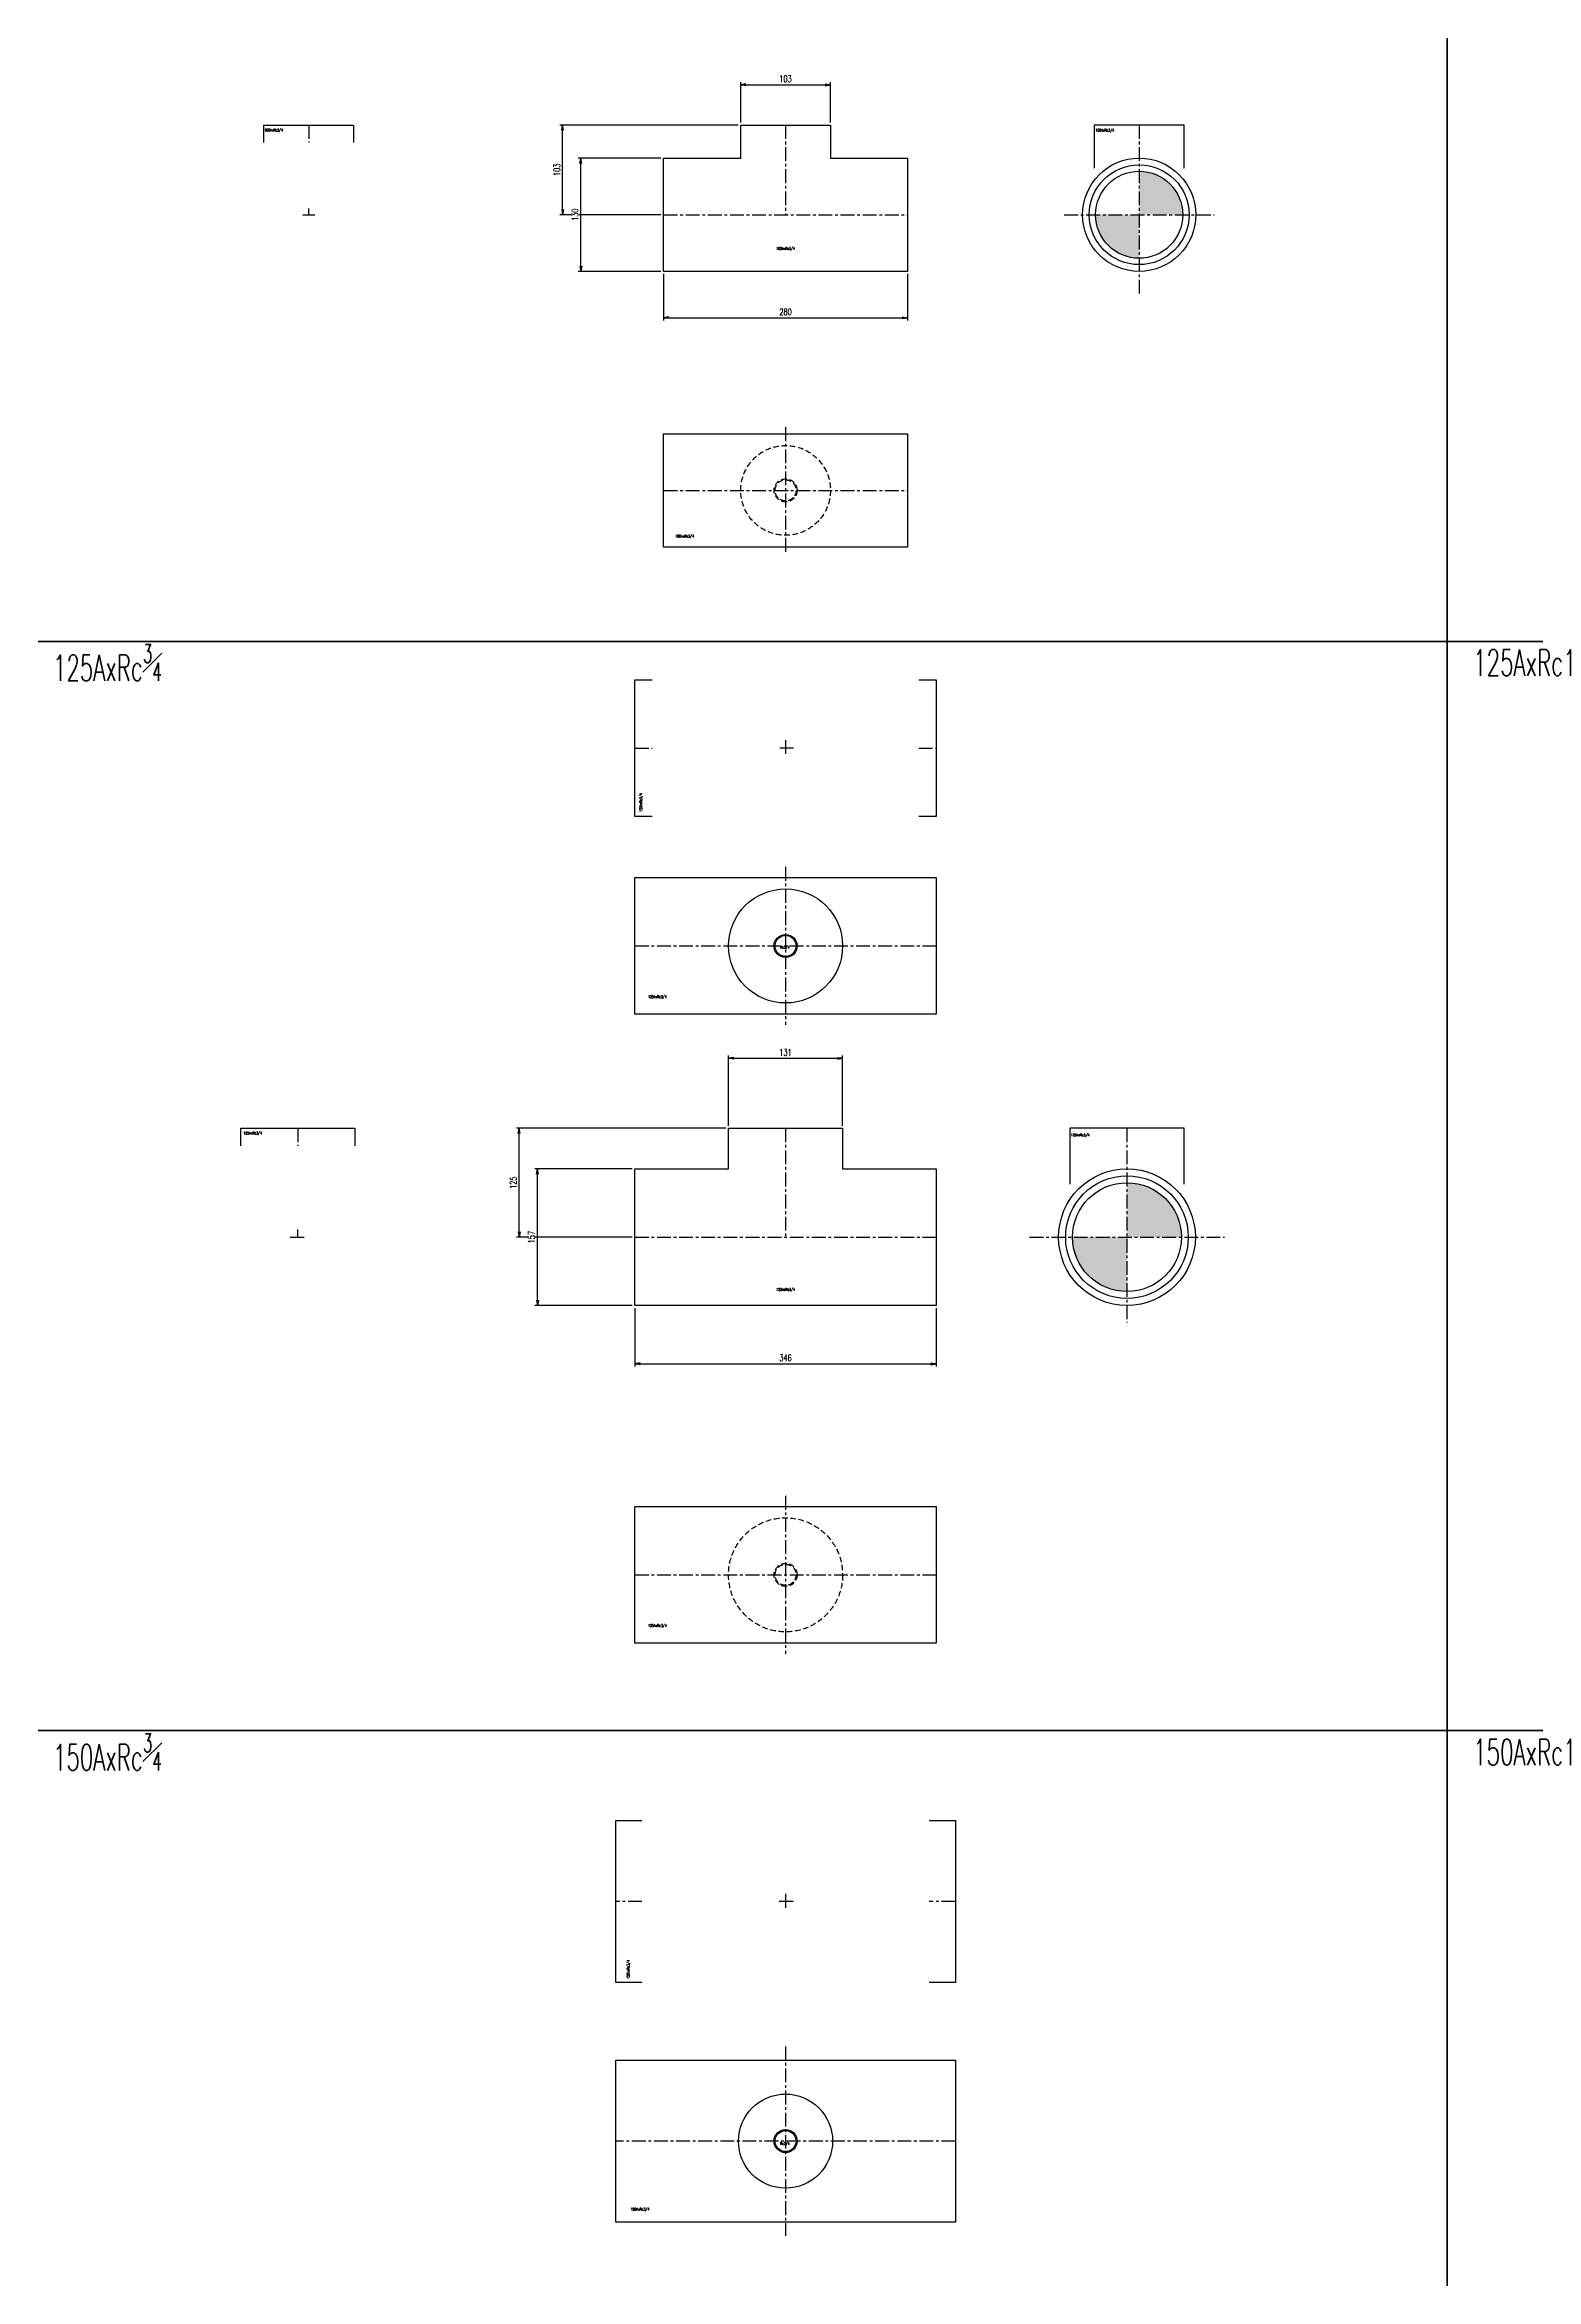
# Model space of a CAD drawing. Header units: millimetres. Extents: x 1711 to 90196, y -23291 to 8516.
# Drawn here: x 58370 to 60083, y -5633 to -3067 of the extents above; entities that cross this region are included whole.
import ezdxf
from ezdxf.enums import TextEntityAlignment as Align

# ---------------------------------------------------------------- set-up
doc = ezdxf.new("R2010")
doc.units = ezdxf.units.MM
doc.header["$PDMODE"] = 35
doc.linetypes.add('CENTER', pattern=[50.8, 31.75, -6.35, 6.35, -6.35])
doc.linetypes.add('HIDDEN', pattern=[9.525, 6.35, -3.175])
doc.layers.add('line', color=153, linetype='Continuous', lineweight=50)
for name, color, linetype in [('寸法', 2, 'Continuous'), ('配管-CVP', 4, 'Continuous'), ('＃配管（PVC)', 21, 'Continuous')]:
    doc.layers.add(name, color=color, linetype=linetype)
doc.styles.add('kpk', font='romans.shx', dxfattribs={"width": 0.7, "bigfont": 'extfont2.shx'})
doc.styles.get("Standard").update_dxf_attribs({"font": 'romans.shx', "bigfont": 'extfont.shx'})
doc.dimstyles.new('KPK-3', dxfattribs={"dimscale": 3, "dimtxt": 2.5, "dimasz": 2, "dimexe": 1, "dimexo": 1, "dimgap": 1, "dimtad": 3, "dimdec": 1, "dimdsep": 46, "dimtxsty": 'kpk', "dimblk": 'OPEN', "dimcen": 2.5, "dimclrd": 2, "dimclre": 2, "dimclrt": 4, "dimadec": 1, "dimazin": 2, "dimtfac": 1, "dimtdec": 1, "dimtmove": 0, "dimatfit": 2, "dimldrblk": 'OPEN', "dimfxl": 0, "dimlwd": -1, "dimlwe": -1, "dimarcsym": 0})

# ---------------------------------------------------------------- blocks, each defined once
blk = doc.blocks.new('A$Cb0ec0105')
at = {"layer": 'line'}
blk.add_line((6497.5, -100), (6497.5, -9662.3), dxfattribs=at)
for points in [[(0, -5360), (2414, -5360), (3514, -5360), (4614, -5360), (5714, -5360), (6814, -5360), (7914, -5360), (7974, -5360), (9074, -5360), (10174, -5360), (11274, -5360), (12374, -5360), (13681.8, -5360)], [(0, -6610), (2414, -6610), (3514, -6610), (4614, -6610), (5714, -6610), (6814, -6610), (7914, -6610), (7974, -6610), (9074, -6610), (10174, -6610), (11274, -6610), (12374, -6610), (13681.8, -6610)]]:
    blk.add_lwpolyline(points, dxfattribs=at)
at = {"layer": 'line', "char_height": 30, "attachment_point": 4}
for s, insert in [('{\\W0.6;125AxRc\\H0.7x;\\S3#4;}', (4896.7, -5384.2)), ('{\\W0.6;125AxRc1}', (6527.4, -5384.2)), ('{\\W0.6;150AxRc\\H0.7x;\\S3#4;}', (4896.7, -6635)), ('{\\W0.6;150AxRc1}', (6527.4, -6635))]:
    blk.add_mtext(s, dxfattribs=dict(at, insert=insert))
blk = doc.blocks.new('100AxRc3／4-ねじ付BT『Ｔ型-下面')
at = {"layer": '＃配管（PVC)', "color": 2, "linetype": 'CENTER', "ltscale": 0.5}
blk.add_line((0, 72.5), (0, -72.5), dxfattribs=at)
at = {"layer": '＃配管（PVC)', "color": 0, "linetype": 'ByBlock'}
blk.add_lwpolyline([(140, 65), (140, -65), (-140, -65), (-140, 65)], close=True, dxfattribs=at)
at = {"layer": '＃配管（PVC)', "color": 2, "linetype": 'CENTER', "ltscale": 0.5}
blk.add_lwpolyline([(-140, 0), (140, 0)], dxfattribs=at)
at = {"layer": '＃配管（PVC)', "color": 252, "linetype": 'HIDDEN'}
for radius in [51.5, 12.1]:
    blk.add_circle((0, 0), radius, dxfattribs=at)
at = {"layer": '＃配管（PVC)', "color": 42, "linetype": 'HIDDEN'}
blk.add_circle((0, 0), 13.2, dxfattribs=at)
at = {"layer": 'Defpoints', "color": 6, "style": 'kpk', "width": 0.7}
blk.add_text('100AxRc3/4', height=3, dxfattribs=at).set_placement((-115.9, -51), align=Align.TOP_CENTER)
blk = doc.blocks.new('100AxRc3／4-ねじ付BT『Ｔ型-正面')
at = {"layer": '＃配管（PVC)', "color": 2, "linetype": 'CENTER', "ltscale": 0.5}
for p, q in [((0, 103), (0, 0)), ((-140, 0), (140, 0))]:
    blk.add_line(p, q, dxfattribs=at)
at = {"layer": '＃配管（PVC)', "color": 0, "linetype": 'ByBlock'}
blk.add_lwpolyline([(-140, 65), (-51.5, 65), (-51.5, 103), (51.5, 103), (51.5, 65), (140, 65), (140, -65), (-140, -65)], close=True, dxfattribs=at)
at = {"layer": 'Defpoints', "color": 6, "style": 'kpk', "width": 0.7}
blk.add_text('100AxRc3/4', height=3, dxfattribs=at).set_placement((0, -37.2), align=Align.TOP_CENTER)
blk = doc.blocks.new('100AxRc3／4-ねじ付BT『Ｔ型-側面')
at = {"layer": '＃配管（PVC)'}
h = blk.add_hatch(color=252, dxfattribs=at)
h.dxf.hatch_style = 1
h.paths.add_polyline_path([(50, 0, 0.414214), (0, 50), (0, 0)])
h.paths.add_polyline_path([(0, 0), (-50, 0, 0.414214), (0, -50)])
at = {"layer": '＃配管（PVC)', "color": 2, "linetype": 'CENTER', "ltscale": 0.5}
for p, q in [((0, 103), (0, -90.5)), ((-86.1, 0), (86.1, 0))]:
    blk.add_line(p, q, dxfattribs=at)
at = {"layer": '＃配管（PVC)', "color": 0, "linetype": 'ByBlock'}
blk.add_lwpolyline([(51.5, 53.5), (51.5, 103), (-51.5, 103), (-51.5, 53.5)], dxfattribs=at)
for radius in [65, 57.3, 50]:
    blk.add_circle((0, 0), radius, dxfattribs=at)
at = {"layer": 'Defpoints', "color": 6, "style": 'kpk', "width": 0.7}
blk.add_text('100AxRc3/4', height=3, dxfattribs=at).set_placement((-39.4, 98.5), align=Align.TOP_CENTER)
blk = doc.blocks.new('100AxRc3／4-ねじ付BT『Ｔ型-半(側面)')
at = {"layer": '＃配管（PVC)', "color": 2, "linetype": 'CENTER', "ltscale": 0.5}
for p, q in [((0, 103), (0, 83)), ((-7, 0), (7, 0)), ((0, 0), (0, 7))]:
    blk.add_line(p, q, dxfattribs=at)
at = {"layer": '＃配管（PVC)', "color": 0, "linetype": 'ByBlock'}
blk.add_lwpolyline([(-51.5, 83), (-51.5, 103), (51.5, 103), (51.5, 83)], dxfattribs=at)
at = {"layer": 'Defpoints', "color": 6, "style": 'kpk', "width": 0.7}
blk.add_text('100AxRc3/4', height=3, dxfattribs=at).set_placement((-40.3, 98.7), align=Align.TOP_CENTER)
blk = doc.blocks.new('125AxRc3／4-ねじ付BT『Ｔ型』-下面')
at = {"layer": '＃配管（PVC)', "color": 2, "linetype": 'CENTER', "ltscale": 0.5}
blk.add_line((0, 90.7), (0, -90.7), dxfattribs=at)
at = {"layer": '＃配管（PVC)', "color": 0, "linetype": 'ByBlock'}
blk.add_lwpolyline([(173, 78.5), (173, -78.5), (-173, -78.5), (-173, 78.5)], close=True, dxfattribs=at)
at = {"layer": '＃配管（PVC)', "color": 2, "linetype": 'CENTER', "ltscale": 0.5}
blk.add_lwpolyline([(-173, 0), (173, 0)], dxfattribs=at)
at = {"layer": '＃配管（PVC)', "color": 252, "linetype": 'HIDDEN'}
for radius in [65.5, 12.1]:
    blk.add_circle((0, 0), radius, dxfattribs=at)
at = {"layer": '＃配管（PVC)', "color": 42, "linetype": 'HIDDEN'}
blk.add_circle((0, 0), 13.2, dxfattribs=at)
at = {"layer": 'Defpoints', "color": 6, "style": 'kpk', "width": 0.7}
blk.add_text('125AxRc3/4', height=3, dxfattribs=at).set_placement((-147.2, -56.8), align=Align.TOP_CENTER)
blk = doc.blocks.new('125AxRc3／4-ねじ付BT『Ｔ型』-正面')
at = {"layer": '＃配管（PVC)', "color": 2, "linetype": 'CENTER', "ltscale": 0.5}
for p, q in [((0, 125), (0, 0)), ((-173, 0), (173, 0))]:
    blk.add_line(p, q, dxfattribs=at)
at = {"layer": '＃配管（PVC)', "color": 0, "linetype": 'ByBlock'}
blk.add_lwpolyline([(-173, 78.5), (-65.5, 78.5), (-65.5, 125), (65.5, 125), (65.5, 78.5), (173, 78.5), (173, -78.5), (-173, -78.5)], close=True, dxfattribs=at)
at = {"layer": 'Defpoints', "color": 6, "style": 'kpk', "width": 0.7}
blk.add_text('125AxRc3/4', height=3, dxfattribs=at).set_placement((0, -58.5), align=Align.TOP_CENTER)
blk = doc.blocks.new('125AxRc3／4-ねじ付BT『Ｔ型-側面')
at = {"layer": '＃配管（PVC)'}
h = blk.add_hatch(color=252, dxfattribs=at)
h.dxf.hatch_style = 1
h.paths.add_polyline_path([(0, 62.5), (0, 0), (62.5, 0, 0.414214)])
h.paths.add_polyline_path([(0, 0), (-62.5, 0, 0.414214), (0, -62.5)])
at = {"layer": '＃配管（PVC)', "color": 2, "linetype": 'CENTER', "ltscale": 0.5}
for p, q in [((0, 125), (0, -98)), ((-111.9, 0), (111.9, 0))]:
    blk.add_line(p, q, dxfattribs=at)
at = {"layer": '＃配管（PVC)', "color": 0, "linetype": 'ByBlock'}
blk.add_lwpolyline([(65.5, 60.8), (65.5, 125), (-65.5, 125), (-65.5, 60.8)], dxfattribs=at)
for radius in [78.5, 70.4, 62.5]:
    blk.add_circle((0, 0), radius, dxfattribs=at)
at = {"layer": 'Defpoints', "color": 6, "style": 'kpk', "width": 0.7}
blk.add_text('125AxRc3/4', height=3, dxfattribs=at).set_placement((-53.7, 118.8), align=Align.TOP_CENTER)
blk = doc.blocks.new('125AxRc3／4-ねじ付BT『Ｔ型』-上面')
at = {"layer": '＃配管（PVC)', "color": 2, "linetype": 'CENTER', "ltscale": 0.5}
blk.add_line((0, 90.7), (0, -90.7), dxfattribs=at)
at = {"layer": '＃配管（PVC)', "color": 0, "linetype": 'ByBlock'}
blk.add_lwpolyline([(173, 78.5), (173, -78.5), (-173, -78.5), (-173, 78.5)], close=True, dxfattribs=at)
at = {"layer": '＃配管（PVC)', "color": 2, "linetype": 'CENTER', "ltscale": 0.5}
blk.add_lwpolyline([(-173, 0), (173, 0)], dxfattribs=at)
at = {"layer": '＃配管（PVC)', "color": 0, "linetype": 'ByBlock'}
for radius in [65.5, 12.1]:
    blk.add_circle((0, 0), radius, dxfattribs=at)
at = {"layer": '＃配管（PVC)', "color": 42, "linetype": 'ByBlock', "ltscale": 0.5}
blk.add_circle((0, 0), 13.2, dxfattribs=at)
at = {"layer": 'Defpoints', "color": 6, "style": 'kpk', "width": 0.7}
for s, p in [('Rc3/4 ', (0, 0)), ('125AxRc3/4', (-147.2, -56.8))]:
    blk.add_text(s, height=3, dxfattribs=at).set_placement(p, align=Align.TOP_CENTER)
blk = doc.blocks.new('125AxRc3／4-ねじ付BT『Ｔ型』-半(側面)')
at = {"layer": '＃配管（PVC)', "color": 2, "linetype": 'CENTER', "ltscale": 0.5}
for p, q in [((0, 125), (0, 105)), ((-8.6, 0), (8.7, 0)), ((0, 0), (0, 8.7))]:
    blk.add_line(p, q, dxfattribs=at)
at = {"layer": '＃配管（PVC)', "color": 0, "linetype": 'ByBlock'}
blk.add_lwpolyline([(-65.5, 105), (-65.5, 125), (65.5, 125), (65.5, 105)], dxfattribs=at)
at = {"layer": 'Defpoints', "color": 6, "style": 'kpk', "width": 0.7}
blk.add_text('125AxRc3/4', height=3, dxfattribs=at).set_placement((-51.8, 121), align=Align.TOP_CENTER)
blk = doc.blocks.new('125AxRc3／4-ねじ付BT『Ｔ型』-半(上下)')
at = {"layer": '＃配管（PVC)', "color": 2, "linetype": 'CENTER', "ltscale": 0.5}
for p, q in [((9.1, 0), (-9.1, 0)), ((0, 9.1), (0, -9.1))]:
    blk.add_line(p, q, dxfattribs=at)
at = {"layer": '＃配管（PVC)', "color": 0, "linetype": 'ByBlock'}
for points in [[(-153, -78.5), (-173, -78.5), (-173, 78.5), (-153, 78.5)], [(153, 78.5), (173, 78.5), (173, -78.5), (153, -78.5)]]:
    blk.add_lwpolyline(points, dxfattribs=at)
at = {"layer": '＃配管（PVC)', "color": 2, "linetype": 'CENTER', "ltscale": 0.5}
for points in [[(153, 0), (173, 0)], [(-173, 0), (-153, 0)]]:
    blk.add_lwpolyline(points, dxfattribs=at)
at = {"layer": 'Defpoints', "color": 6, "style": 'kpk', "width": 0.7}
blk.add_text('125AxRc3/4', height=3, rotation=90, dxfattribs=at).set_placement((-167.8, -62.5), align=Align.TOP_CENTER)
blk = doc.blocks.new('150AxRc3／4-ねじ付BT『Ｔ型』-上面')
at = {"layer": '＃配管（PVC)', "color": 2, "linetype": 'CENTER', "ltscale": 0.5}
for p, q in [((0, 108.8), (0, -108.8)), ((195, 0), (-195, 0))]:
    blk.add_line(p, q, dxfattribs=at)
at = {"layer": '＃配管（PVC)', "color": 0, "linetype": 'ByBlock'}
blk.add_lwpolyline([(195, 93), (195, -93), (-195, -93), (-195, 93)], close=True, dxfattribs=at)
for radius in [54, 12.1]:
    blk.add_circle((0, 0), radius, dxfattribs=at)
at = {"layer": '＃配管（PVC)', "color": 42, "linetype": 'ByBlock', "ltscale": 0.5}
blk.add_circle((0, 0), 13.2, dxfattribs=at)
at = {"layer": 'Defpoints', "color": 6, "style": 'kpk', "width": 0.7}
for s, p in [('Rc3/4 ', (0, -1.4)), ('150AxRc3/4', (-167.1, -76.7))]:
    blk.add_text(s, height=3, dxfattribs=at).set_placement(p, align=Align.TOP_CENTER)
blk = doc.blocks.new('150AxRc3／4-ねじ付BT『Ｔ型』-半(上下)')
at = {"layer": '＃配管（PVC)', "color": 2, "linetype": 'CENTER', "ltscale": 0.5}
for p, q in [((8.7, 0), (-8.7, 0)), ((0, 8.7), (0, -8.7)), ((195, 0), (165, 0)), ((-165, 0), (-195, 0))]:
    blk.add_line(p, q, dxfattribs=at)
at = {"layer": '＃配管（PVC)', "color": 0, "linetype": 'ByBlock'}
for points in [[(-165, -93), (-195, -93), (-195, 93), (-165, 93)], [(165, 93), (195, 93), (195, -93), (165, -93)]]:
    blk.add_lwpolyline(points, dxfattribs=at)
at = {"layer": 'Defpoints', "color": 6, "style": 'kpk', "width": 0.7}
blk.add_text('150AxRc3/4', height=3, rotation=90, dxfattribs=at).set_placement((-182.2, -78), align=Align.TOP_CENTER)
blk = doc.blocks.new('_Open')
at = {"color": 0, "linetype": 'ByBlock', "lineweight": -2}
for p, q in [((-1, 0.17), (0, 0)), ((-1, -0.17), (0, 0)), ((0, 0), (-1, 0))]:
    blk.add_line(p, q, dxfattribs=at)
blk = doc.blocks.new('*D2397')
at = {"layer": 'Defpoints', "color": 0, "transparency": 16777216}
for p in [(58964.8, -3159.3), (59169.3, -3159.3), (59080.8, -3262.3)]:
    blk.add_point(p, dxfattribs=at)
at = {"layer": '寸法', "color": 2, "transparency": 16777216}
for p, q in [((59166.3, -3159.3), (58961.8, -3159.3)), ((58964.8, -3256.3), (58964.8, -3165.3)), ((59077.8, -3262.3), (58961.8, -3262.3))]:
    blk.add_line(p, q, dxfattribs=at)
at = {"layer": '寸法', "color": 2, "transparency": 16777216, "xscale": 6, "yscale": 6, "zscale": 6}
for p, rotation in [((58964.8, -3159.3), 90), ((58964.8, -3262.3), 270)]:
    blk.add_blockref('_Open', p, dxfattribs=dict(at, rotation=rotation))
at = {"layer": '寸法', "color": 4, "transparency": 16777216, "insert": (58958.1, -3210.8), "char_height": 7.5, "attachment_point": 5, "rotation": 90, "style": 'kpk', "bg_fill": 3, "box_fill_scale": 1.1, "bg_fill_color": 256, "bg_fill_true_color": 13158600, "bg_fill_transparency": 0}
blk.add_mtext('103', dxfattribs=at)
blk = doc.blocks.new('*D2398')
at = {"layer": 'Defpoints', "color": 0, "transparency": 16777216}
for p in [(58985.8, -3197.3), (59080.8, -3197.3), (59080.8, -3327.3)]:
    blk.add_point(p, dxfattribs=at)
at = {"layer": '寸法', "color": 2, "transparency": 16777216}
for p, q in [((59077.8, -3197.3), (58982.8, -3197.3)), ((58985.8, -3321.3), (58985.8, -3203.3)), ((59077.8, -3327.3), (58982.8, -3327.3))]:
    blk.add_line(p, q, dxfattribs=at)
at = {"layer": '寸法', "color": 2, "transparency": 16777216, "xscale": 6, "yscale": 6, "zscale": 6}
for p, rotation in [((58985.8, -3197.3), 90), ((58985.8, -3327.3), 270)]:
    blk.add_blockref('_Open', p, dxfattribs=dict(at, rotation=rotation))
at = {"layer": '寸法', "color": 4, "transparency": 16777216, "insert": (58979.1, -3262.3), "char_height": 7.5, "attachment_point": 5, "rotation": 90, "style": 'kpk', "bg_fill": 3, "box_fill_scale": 1.1, "bg_fill_color": 256, "bg_fill_true_color": 13158600, "bg_fill_transparency": 0}
blk.add_mtext('130', dxfattribs=at)
blk = doc.blocks.new('*D2416')
at = {"layer": 'Defpoints', "color": 0, "transparency": 16777216}
for p in [(59080.8, -3327.3), (59360.8, -3327.3), (59360.8, -3380.6)]:
    blk.add_point(p, dxfattribs=at)
at = {"layer": '寸法', "color": 2, "transparency": 16777216}
for p, q in [((59080.8, -3330.3), (59080.8, -3383.6)), ((59360.8, -3330.3), (59360.8, -3383.6)), ((59086.8, -3380.6), (59354.8, -3380.6))]:
    blk.add_line(p, q, dxfattribs=at)
at = {"layer": '寸法', "color": 2, "transparency": 16777216, "xscale": 6, "yscale": 6, "zscale": 6, "rotation": 180}
blk.add_blockref('_Open', (59080.8, -3380.6), dxfattribs=at)
at = {"layer": '寸法', "color": 2, "transparency": 16777216, "xscale": 6, "yscale": 6, "zscale": 6}
blk.add_blockref('_Open', (59360.8, -3380.6), dxfattribs=at)
at = {"layer": '寸法', "color": 4, "transparency": 16777216, "insert": (59220.8, -3373.9), "char_height": 7.5, "attachment_point": 5, "style": 'kpk', "bg_fill": 3, "box_fill_scale": 1.1, "bg_fill_color": 256, "bg_fill_true_color": 13158600, "bg_fill_transparency": 0}
blk.add_mtext('280', dxfattribs=at)
blk = doc.blocks.new('*D2417')
at = {"layer": 'Defpoints', "color": 0, "transparency": 16777216}
for p in [(59272.3, -3113.1), (59169.3, -3159.3), (59272.3, -3159.3)]:
    blk.add_point(p, dxfattribs=at)
at = {"layer": '寸法', "color": 2, "transparency": 16777216}
for p, q in [((59169.3, -3156.3), (59169.3, -3110.1)), ((59175.3, -3113.1), (59266.3, -3113.1)), ((59272.3, -3156.3), (59272.3, -3110.1))]:
    blk.add_line(p, q, dxfattribs=at)
at = {"layer": '寸法', "color": 2, "transparency": 16777216, "xscale": 6, "yscale": 6, "zscale": 6, "rotation": 180}
blk.add_blockref('_Open', (59169.3, -3113.1), dxfattribs=at)
at = {"layer": '寸法', "color": 2, "transparency": 16777216, "xscale": 6, "yscale": 6, "zscale": 6}
blk.add_blockref('_Open', (59272.3, -3113.1), dxfattribs=at)
at = {"layer": '寸法', "color": 4, "transparency": 16777216, "insert": (59220.8, -3106.3), "char_height": 7.5, "attachment_point": 5, "style": 'kpk', "bg_fill": 3, "box_fill_scale": 1.1, "bg_fill_color": 256, "bg_fill_true_color": 13158600, "bg_fill_transparency": 0}
blk.add_mtext('103', dxfattribs=at)
blk = doc.blocks.new('*D2418')
at = {"layer": 'Defpoints', "color": 0, "transparency": 16777216}
for p in [(58915, -4311.2), (59155.3, -4311.2), (59047.8, -4436.2)]:
    blk.add_point(p, dxfattribs=at)
at = {"layer": '寸法', "color": 2, "transparency": 16777216}
for p, q in [((59152.3, -4311.2), (58912, -4311.2)), ((58915, -4430.2), (58915, -4317.2)), ((59044.8, -4436.2), (58912, -4436.2))]:
    blk.add_line(p, q, dxfattribs=at)
at = {"layer": '寸法', "color": 2, "transparency": 16777216, "xscale": 6, "yscale": 6, "zscale": 6}
for p, rotation in [((58915, -4311.2), 90), ((58915, -4436.2), 270)]:
    blk.add_blockref('_Open', p, dxfattribs=dict(at, rotation=rotation))
at = {"layer": '寸法', "color": 4, "transparency": 16777216, "insert": (58908.2, -4373.7), "char_height": 7.5, "attachment_point": 5, "rotation": 90, "style": 'kpk', "bg_fill": 3, "box_fill_scale": 1.1, "bg_fill_color": 256, "bg_fill_true_color": 13158600, "bg_fill_transparency": 0}
blk.add_mtext('125', dxfattribs=at)
blk = doc.blocks.new('*D2419')
at = {"layer": 'Defpoints', "color": 0, "transparency": 16777216}
for p in [(58936, -4357.7), (59047.8, -4357.7), (59047.8, -4514.7)]:
    blk.add_point(p, dxfattribs=at)
at = {"layer": '寸法', "color": 2, "transparency": 16777216}
for p, q in [((59044.8, -4357.7), (58933, -4357.7)), ((58936, -4508.7), (58936, -4363.7)), ((59044.8, -4514.7), (58933, -4514.7))]:
    blk.add_line(p, q, dxfattribs=at)
at = {"layer": '寸法', "color": 2, "transparency": 16777216, "xscale": 6, "yscale": 6, "zscale": 6}
for p, rotation in [((58936, -4357.7), 90), ((58936, -4514.7), 270)]:
    blk.add_blockref('_Open', p, dxfattribs=dict(at, rotation=rotation))
at = {"layer": '寸法', "color": 4, "transparency": 16777216, "insert": (58929.2, -4436.2), "char_height": 7.5, "attachment_point": 5, "rotation": 90, "style": 'kpk', "bg_fill": 3, "box_fill_scale": 1.1, "bg_fill_color": 256, "bg_fill_true_color": 13158600, "bg_fill_transparency": 0}
blk.add_mtext('157', dxfattribs=at)
blk = doc.blocks.new('*D2420')
at = {"layer": 'Defpoints', "color": 0, "transparency": 16777216}
for p in [(59286.3, -4230.8), (59155.3, -4311.2), (59286.3, -4311.2)]:
    blk.add_point(p, dxfattribs=at)
at = {"layer": '寸法', "color": 2, "transparency": 16777216}
for p, q in [((59155.3, -4308.2), (59155.3, -4227.8)), ((59161.3, -4230.8), (59280.3, -4230.8)), ((59286.3, -4308.2), (59286.3, -4227.8))]:
    blk.add_line(p, q, dxfattribs=at)
at = {"layer": '寸法', "color": 2, "transparency": 16777216, "xscale": 6, "yscale": 6, "zscale": 6, "rotation": 180}
blk.add_blockref('_Open', (59155.3, -4230.8), dxfattribs=at)
at = {"layer": '寸法', "color": 2, "transparency": 16777216, "xscale": 6, "yscale": 6, "zscale": 6}
blk.add_blockref('_Open', (59286.3, -4230.8), dxfattribs=at)
at = {"layer": '寸法', "color": 4, "transparency": 16777216, "insert": (59220.8, -4224.1), "char_height": 7.5, "attachment_point": 5, "style": 'kpk', "bg_fill": 3, "box_fill_scale": 1.1, "bg_fill_color": 256, "bg_fill_true_color": 13158600, "bg_fill_transparency": 0}
blk.add_mtext('131', dxfattribs=at)
blk = doc.blocks.new('*D2421')
at = {"layer": 'Defpoints', "color": 0, "transparency": 16777216}
for p in [(59047.8, -4514.7), (59393.8, -4514.7), (59393.8, -4581.6)]:
    blk.add_point(p, dxfattribs=at)
at = {"layer": '寸法', "color": 2, "transparency": 16777216}
for p, q in [((59047.8, -4517.7), (59047.8, -4584.6)), ((59393.8, -4517.7), (59393.8, -4584.6)), ((59053.8, -4581.6), (59387.8, -4581.6))]:
    blk.add_line(p, q, dxfattribs=at)
at = {"layer": '寸法', "color": 2, "transparency": 16777216, "xscale": 6, "yscale": 6, "zscale": 6, "rotation": 180}
blk.add_blockref('_Open', (59047.8, -4581.6), dxfattribs=at)
at = {"layer": '寸法', "color": 2, "transparency": 16777216, "xscale": 6, "yscale": 6, "zscale": 6}
blk.add_blockref('_Open', (59393.8, -4581.6), dxfattribs=at)
at = {"layer": '寸法', "color": 4, "transparency": 16777216, "insert": (59220.8, -4574.8), "char_height": 7.5, "attachment_point": 5, "style": 'kpk', "bg_fill": 3, "box_fill_scale": 1.1, "bg_fill_color": 256, "bg_fill_true_color": 13158600, "bg_fill_transparency": 0}
blk.add_mtext('346', dxfattribs=at)

msp = doc.modelspace()

# ---------------------------------------------------------------- block references
at = {"layer": 'line'}
msp.add_blockref('A$Cb0ec0105', (53482.959, 1607.5677), dxfattribs=at)
at = {"layer": '配管-CVP'}
for name, p in [('100AxRc3／4-ねじ付BT『Ｔ型-半(側面)', (58673.4131, -3262.2968)), ('100AxRc3／4-ねじ付BT『Ｔ型-正面', (59220.8462, -3262.2968)), ('100AxRc3／4-ねじ付BT『Ｔ型-側面', (59626.8513, -3262.2968)), ('100AxRc3／4-ねじ付BT『Ｔ型-下面', (59220.8462, -3578.798)), ('125AxRc3／4-ねじ付BT『Ｔ型』-半(上下)', (59220.8462, -3874.6159)), ('125AxRc3／4-ねじ付BT『Ｔ型』-上面', (59220.8462, -4101.8264)), ('125AxRc3／4-ねじ付BT『Ｔ型』-半(側面)', (58660.7844, -4436.1858)), ('125AxRc3／4-ねじ付BT『Ｔ型』-正面', (59220.8462, -4436.1858)), ('125AxRc3／4-ねじ付BT『Ｔ型-側面', (59612.8513, -4436.1858)), ('125AxRc3／4-ねじ付BT『Ｔ型』-下面', (59220.8462, -4823.895)), ('150AxRc3／4-ねじ付BT『Ｔ型』-半(上下)', (59220.8462, -5198.8647)), ('150AxRc3／4-ねじ付BT『Ｔ型』-上面', (59220.8462, -5474.0422))]:
    msp.add_blockref(name, p, dxfattribs=at)

# ---------------------------------------------------------------- next in the draw order: dimensions: what is measured, and where the dimension line sits
at = {"layer": '寸法'}
for base, p1, p2, picture, middle in [((58964.826, -3159.2968), (59080.8462, -3262.2968), (59169.3462, -3159.2968), '*D2397', (58958.076, -3210.7968)), ((58914.9915, -4311.1858), (59047.8462, -4436.1858), (59155.3462, -4311.1858), '*D2418', (58908.2415, -4373.6858))]:
    dim = msp.add_linear_dim(base=base, p1=p1, p2=p2, angle=90, dimstyle='KPK-3', dxfattribs=at)
    dim.commit()
    dim.dimension.update_dxf_attribs({"geometry": picture, "text_midpoint": middle})

# ---------------------------------------------------------------- next in the draw order: dimensions: what is measured, and where the dimension line sits
for base, p1, p2, picture, middle in [((59272.3462, -3113.0921), (59169.3462, -3159.2968), (59272.3462, -3159.2968), '*D2417', (59220.8462, -3106.3421)), ((59286.3462, -4230.8387), (59155.3462, -4311.1858), (59286.3462, -4311.1858), '*D2420', (59220.8462, -4224.0887))]:
    dim = msp.add_linear_dim(base=base, p1=p1, p2=p2, dimstyle='KPK-3', dxfattribs=at)
    dim.commit()
    dim.dimension.update_dxf_attribs({"geometry": picture, "text_midpoint": middle})
for base, p1, p2, picture, middle in [((58985.826, -3197.2968), (59080.8462, -3327.2968), (59080.8462, -3197.2968), '*D2398', (58979.076, -3262.2968)), ((58935.9915, -4357.6858), (59047.8462, -4514.6858), (59047.8462, -4357.6858), '*D2419', (58929.2415, -4436.1858))]:
    dim = msp.add_linear_dim(base=base, p1=p1, p2=p2, angle=90, dimstyle='KPK-3', dxfattribs=at)
    dim.commit()
    dim.dimension.update_dxf_attribs({"geometry": picture, "text_midpoint": middle})

# ---------------------------------------------------------------- next in the draw order: dimensions: what is measured, and where the dimension line sits
for base, p1, p2, picture, middle in [((59360.8462, -3380.6273), (59080.8462, -3327.2968), (59360.8462, -3327.2968), '*D2416', (59220.8462, -3373.8773)), ((59393.8462, -4581.5979), (59047.8462, -4514.6858), (59393.8462, -4514.6858), '*D2421', (59220.8462, -4574.8479))]:
    dim = msp.add_linear_dim(base=base, p1=p1, p2=p2, dimstyle='KPK-3', dxfattribs=at)
    dim.commit()
    dim.dimension.update_dxf_attribs({"geometry": picture, "text_midpoint": middle})

doc.saveas('drawing.dxf')
